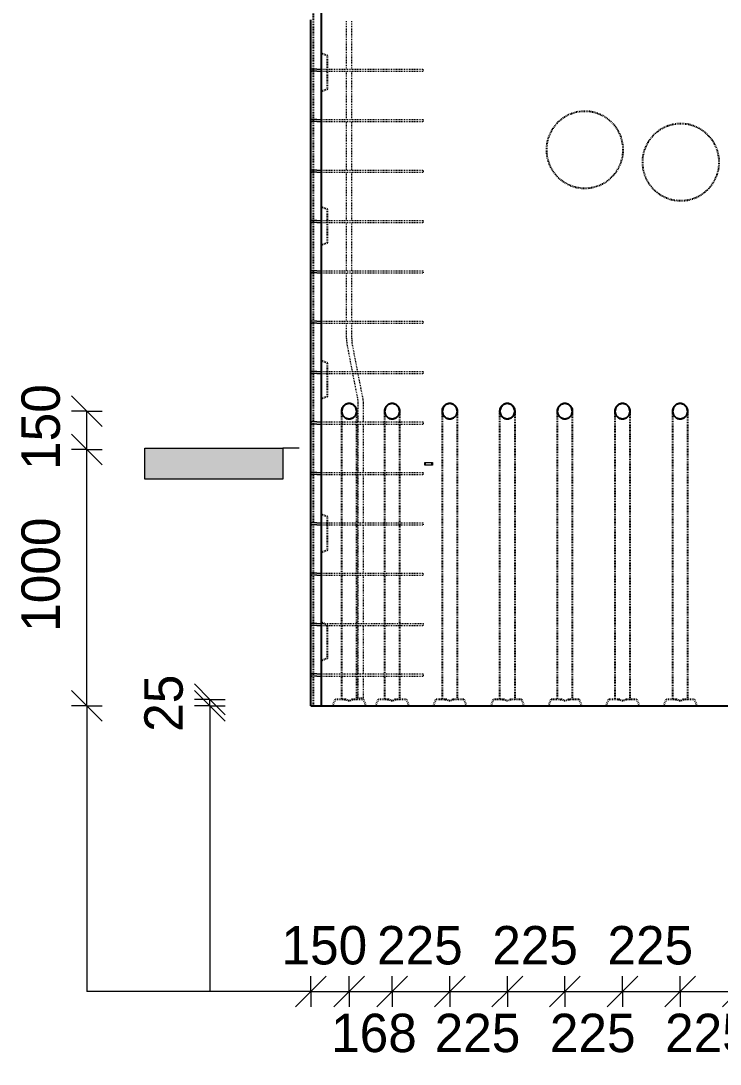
# Model space of a CAD drawing. Header units: millimetres. Extents: x -9471 to 9984, y -2794 to 13196.
# Drawn here: x -3871 to -1140, y -2794 to 1279 of the extents above; entities that cross this region are included whole.
import ezdxf

# ---------------------------------------------------------------- set-up
doc = ezdxf.new("R2010")
doc.units = ezdxf.units.MM
doc.linetypes.add('Dash', pattern=[6.36, 3.18, -3.18])
for name, color, linetype, lineweight in [('A-ANNO-DIMS', 211, 'Continuous', 9), ('A-ANNO-DIMS-60', 211, 'Continuous', 9), ('A-DETL-MBND', 5, 'Continuous', 18), ('A-GENM', 13, 'Continuous', 18), ('A-WALL', 113, 'Continuous', 25), ('A-WALL-HDLN', 110, 'Dash', 25), ('G-ANNO-SYMB', 111, 'Continuous', 9), ('S-RBAR', 171, 'Continuous', 18)]:
    doc.layers.add(name, color=color, linetype=linetype, lineweight=lineweight)
doc.styles.add('Nirmala UI Semilight', font='NirmalaS.ttf', dxfattribs={"height": 150})
doc.dimstyles.new('Arrow_Filled_-_2_5_NI_UI', dxfattribs={"dimscale": 304.8, "dimtxt": 157.104592, "dimasz": 0.393701, "dimexe": 0.19685, "dimexo": 0.0625, "dimgap": 0.19685, "dimtad": 1, "dimdec": 4, "dimzin": 0, "dimdsep": 46, "dimtxsty": 'Nirmala UI Semilight', "dimblk1": 'OBLIQUE', "dimblk2": 'OBLIQUE', "dimsah": 1, "dimcen": 0.09, "dimazin": 0, "dimtfac": 1, "dimtdec": 4, "dimtix": 1, "dimtmove": 2, "dimatfit": 3, "dimfxl": 0.19685, "dimfxlon": 1, "dimtvp": 1, "dimtolj": 1, "dimtzin": 0, "dimarcsym": 2})
doc.dimstyles.new('Arrow_Filled_-_2_5_NI_UI_1', dxfattribs={"dimscale": 304.8, "dimtxt": 157.104592, "dimasz": 0.393701, "dimexe": 0.19685, "dimexo": 0.0625, "dimgap": 0.19685, "dimtad": 1, "dimdec": 4, "dimzin": 0, "dimdsep": 46, "dimtxsty": 'Nirmala UI Semilight', "dimblk1": 'OBLIQUE', "dimblk2": 'OBLIQUE', "dimsah": 1, "dimcen": 0.09, "dimazin": 0, "dimtfac": 1, "dimtdec": 4, "dimtix": 1, "dimtmove": 0, "dimatfit": 3, "dimfxl": 0.19685, "dimfxlon": 1, "dimtvp": 1, "dimtolj": 1, "dimtzin": 0, "dimarcsym": 2})

# ---------------------------------------------------------------- blocks, each defined once
blk = doc.blocks.new('RR spread anchor face based - RR-SA-2_5-150-1876458-Elevation Front')
at = {"layer": 'A-GENM'}
for p, q in [((-1003.5, 6759.9), (-1001, 6759.9)), ((-1003.5, 6749.9), (-1003.5, 6759.9)), ((-1001, 6749.9), (-1003.5, 6749.9)), ((-1001, 6759.9), (-976, 6759.9)), ((-1001, 6749.9), (-1001, 6759.9)), ((-976, 6749.9), (-1001, 6749.9)), ((-976, 6759.9), (-973.5, 6759.9)), ((-976, 6749.9), (-976, 6759.9)), ((-973.5, 6749.9), (-976, 6749.9)), ((-973.5, 6759.9), (-973.5, 6749.9))]:
    blk.add_line(p, q, dxfattribs=at)
blk = doc.blocks.new('Detail View - M_Section Tail - Filled Horizontal-14034-Elevation Front')
at = {"layer": 'G-ANNO-SYMB'}
blk.add_hatch(color=256, dxfattribs=at).paths.add_polyline_path([(-2847.5, -509.7), (-2847.5, -389.7), (-3387.5, -389.7), (-3387.5, -509.7)])
for p, q in [((-3387.5, -509.7), (-3387.5, -389.7)), ((-3387.5, -389.7), (-2847.5, -389.7)), ((-2847.5, -389.7), (-2847.5, -509.7)), ((-2847.5, -509.7), (-3387.5, -509.7))]:
    blk.add_line(p, q, dxfattribs=at)
blk = doc.blocks.new('DIMBLOCK1-Elevation Front')
at = {"layer": 'A-ANNO-DIMS-60'}
for p, q in [((-2738.5, -2510.8), (-2678.5, -2450.8)), ((-2738.5, -2510.8), (-2738.5, -2450.8)), ((-2589, -2510.8), (-2529, -2450.8)), ((-2589, -2510.8), (-2589, -2450.8)), ((-2738.5, -2510.8), (-2798.5, -2570.8)), ((-2738.5, -2510.8), (-2589, -2510.8)), ((-2738.5, -2510.8), (-2738.5, -2570.8)), ((-2589, -2510.8), (-2649, -2570.8)), ((-2589, -2510.8), (-2589, -2570.8))]:
    blk.add_line(p, q, dxfattribs=at)
at = {"layer": 'A-ANNO-DIMS-60', "color": 0, "insert": (-2853.1, -2255.1), "char_height": 150, "width": 370.196, "attachment_point": 1, "line_spacing_factor": 1.142579, "style": 'Nirmala UI Semilight'}
blk.add_mtext('150', dxfattribs=at)
blk = doc.blocks.new('_Oblique')
at = {"color": 0, "linetype": 'ByBlock', "lineweight": -2}
blk.add_line((-0.5, -0.5), (0.5, 0.5), dxfattribs=at)
blk = doc.blocks.new('DIMBLOCK2-Elevation Front')
at = {"layer": 'A-ANNO-DIMS-60'}
for p, q in [((-2589, -2510.8), (-2529, -2450.8)), ((-2589, -2510.8), (-2589, -2450.8)), ((-2421, -2510.8), (-2361, -2450.8)), ((-2421, -2510.8), (-2421, -2450.8)), ((-2589, -2510.8), (-2649, -2570.8)), ((-2589, -2510.8), (-2421, -2510.8)), ((-2589, -2510.8), (-2589, -2570.8)), ((-2421, -2510.8), (-2481, -2570.8)), ((-2421, -2510.8), (-2421, -2570.8))]:
    blk.add_line(p, q, dxfattribs=at)
at = {"layer": 'A-ANNO-DIMS-60', "color": 0, "insert": (-2659.3, -2597.5), "char_height": 150, "width": 370.196, "attachment_point": 1, "line_spacing_factor": 1.142579, "style": 'Nirmala UI Semilight'}
blk.add_mtext('168', dxfattribs=at)
blk = doc.blocks.new('DIMBLOCK3-Elevation Front')
at = {"layer": 'A-ANNO-DIMS-60'}
for p, q in [((-2421, -2510.8), (-2361, -2450.8)), ((-2421, -2510.8), (-2421, -2450.8)), ((-2196, -2510.8), (-2136, -2450.8)), ((-2196, -2510.8), (-2196, -2450.8)), ((-2421, -2510.8), (-2481, -2570.8)), ((-2421, -2510.8), (-2196, -2510.8)), ((-2421, -2510.8), (-2421, -2570.8)), ((-2196, -2510.8), (-2256, -2570.8)), ((-2196, -2510.8), (-2196, -2570.8))]:
    blk.add_line(p, q, dxfattribs=at)
at = {"layer": 'A-ANNO-DIMS-60', "color": 0, "insert": (-2479.9, -2255.1), "char_height": 150, "width": 411.328, "attachment_point": 1, "line_spacing_factor": 1.142579, "style": 'Nirmala UI Semilight'}
blk.add_mtext('225', dxfattribs=at)
blk = doc.blocks.new('DIMBLOCK4-Elevation Front')
at = {"layer": 'A-ANNO-DIMS-60'}
for p, q in [((-2196, -2510.8), (-2136, -2450.8)), ((-2196, -2510.8), (-2196, -2450.8)), ((-1971, -2510.8), (-1911, -2450.8)), ((-1971, -2510.8), (-1971, -2450.8)), ((-2196, -2510.8), (-2256, -2570.8)), ((-2196, -2510.8), (-1971, -2510.8)), ((-2196, -2510.8), (-2196, -2570.8)), ((-1971, -2510.8), (-2031, -2570.8)), ((-1971, -2510.8), (-1971, -2570.8))]:
    blk.add_line(p, q, dxfattribs=at)
at = {"layer": 'A-ANNO-DIMS-60', "color": 0, "insert": (-2254.9, -2597.5), "char_height": 150, "width": 411.328, "attachment_point": 1, "line_spacing_factor": 1.142579, "style": 'Nirmala UI Semilight'}
blk.add_mtext('225', dxfattribs=at)
blk = doc.blocks.new('DIMBLOCK5-Elevation Front')
at = {"layer": 'A-ANNO-DIMS-60'}
for p, q in [((-1971, -2510.8), (-1911, -2450.8)), ((-1971, -2510.8), (-1971, -2450.8)), ((-1746, -2510.8), (-1686, -2450.8)), ((-1746, -2510.8), (-1746, -2450.8)), ((-1971, -2510.8), (-2031, -2570.8)), ((-1971, -2510.8), (-1746, -2510.8)), ((-1971, -2510.8), (-1971, -2570.8)), ((-1746, -2510.8), (-1806, -2570.8)), ((-1746, -2510.8), (-1746, -2570.8))]:
    blk.add_line(p, q, dxfattribs=at)
at = {"layer": 'A-ANNO-DIMS-60', "color": 0, "insert": (-2029.9, -2255.1), "char_height": 150, "width": 411.328, "attachment_point": 1, "line_spacing_factor": 1.142579, "style": 'Nirmala UI Semilight'}
blk.add_mtext('225', dxfattribs=at)
blk = doc.blocks.new('DIMBLOCK6-Elevation Front')
at = {"layer": 'A-ANNO-DIMS-60'}
for p, q in [((-1746, -2510.8), (-1686, -2450.8)), ((-1746, -2510.8), (-1746, -2450.8)), ((-1521, -2510.8), (-1461, -2450.8)), ((-1521, -2510.8), (-1521, -2450.8)), ((-1746, -2510.8), (-1806, -2570.8)), ((-1746, -2510.8), (-1521, -2510.8)), ((-1746, -2510.8), (-1746, -2570.8)), ((-1521, -2510.8), (-1581, -2570.8)), ((-1521, -2510.8), (-1521, -2570.8))]:
    blk.add_line(p, q, dxfattribs=at)
at = {"layer": 'A-ANNO-DIMS-60', "color": 0, "insert": (-1804.9, -2597.5), "char_height": 150, "width": 411.328, "attachment_point": 1, "line_spacing_factor": 1.142579, "style": 'Nirmala UI Semilight'}
blk.add_mtext('225', dxfattribs=at)
blk = doc.blocks.new('DIMBLOCK7-Elevation Front')
at = {"layer": 'A-ANNO-DIMS-60'}
for p, q in [((-1521, -2510.8), (-1461, -2450.8)), ((-1521, -2510.8), (-1521, -2450.8)), ((-1296, -2510.8), (-1236, -2450.8)), ((-1296, -2510.8), (-1296, -2450.8)), ((-1521, -2510.8), (-1581, -2570.8)), ((-1521, -2510.8), (-1296, -2510.8)), ((-1521, -2510.8), (-1521, -2570.8)), ((-1296, -2510.8), (-1356, -2570.8)), ((-1296, -2510.8), (-1296, -2570.8))]:
    blk.add_line(p, q, dxfattribs=at)
at = {"layer": 'A-ANNO-DIMS-60', "color": 0, "insert": (-1579.9, -2255.1), "char_height": 150, "width": 411.328, "attachment_point": 1, "line_spacing_factor": 1.142579, "style": 'Nirmala UI Semilight'}
blk.add_mtext('225', dxfattribs=at)
blk = doc.blocks.new('DIMBLOCK8-Elevation Front')
at = {"layer": 'A-ANNO-DIMS-60'}
for p, q in [((-1296, -2510.8), (-1236, -2450.8)), ((-1296, -2510.8), (-1296, -2450.8)), ((-1071, -2510.8), (-1011, -2450.8)), ((-1071, -2510.8), (-1071, -2450.8)), ((-1296, -2510.8), (-1356, -2570.8)), ((-1296, -2510.8), (-1071, -2510.8)), ((-1296, -2510.8), (-1296, -2570.8)), ((-1071, -2510.8), (-1131, -2570.8)), ((-1071, -2510.8), (-1071, -2570.8))]:
    blk.add_line(p, q, dxfattribs=at)
at = {"layer": 'A-ANNO-DIMS-60', "color": 0, "insert": (-1354.9, -2597.5), "char_height": 150, "width": 411.328, "attachment_point": 1, "line_spacing_factor": 1.142579, "style": 'Nirmala UI Semilight'}
blk.add_mtext('225', dxfattribs=at)
blk = doc.blocks.new('DIMBLOCK12-Elevation Front')
at = {"layer": 'A-ANNO-DIMS-60'}
for p, q in [((-3133.3, -1370), (-3193.3, -1310)), ((-3133.3, -1395), (-3193.3, -1335)), ((-3133.3, -1370), (-3193.3, -1370)), ((-3133.3, -1395), (-3133.3, -1370)), ((-3133.3, -1370), (-3073.3, -1430)), ((-3133.3, -1370), (-3073.3, -1370)), ((-3133.3, -1395), (-3193.3, -1395)), ((-3133.3, -1395), (-3073.3, -1455)), ((-3133.3, -1395), (-3073.3, -1395))]:
    blk.add_line(p, q, dxfattribs=at)
at = {"layer": 'A-ANNO-DIMS-60', "color": 0, "insert": (-3389, -1496.8), "char_height": 150, "width": 274.219, "attachment_point": 1, "rotation": 90, "line_spacing_factor": 1.142579, "style": 'Nirmala UI Semilight'}
blk.add_mtext('25', dxfattribs=at)
blk = doc.blocks.new('DIMBLOCK13-Elevation Front')
at = {"layer": 'A-ANNO-DIMS-60'}
for p, q in [((-3613.3, -395), (-3673.3, -335)), ((-3613.3, -395), (-3673.3, -395)), ((-3613.3, -1395), (-3613.3, -395)), ((-3613.3, -395), (-3553.3, -455)), ((-3613.3, -395), (-3553.3, -395)), ((-3613.3, -1395), (-3673.3, -1335)), ((-3613.3, -1395), (-3673.3, -1395)), ((-3613.3, -1395), (-3553.3, -1455)), ((-3613.3, -1395), (-3553.3, -1395))]:
    blk.add_line(p, q, dxfattribs=at)
at = {"layer": 'A-ANNO-DIMS-60', "color": 0, "insert": (-3869, -1106.4), "char_height": 150, "width": 507.305, "attachment_point": 1, "rotation": 90, "line_spacing_factor": 1.142579, "style": 'Nirmala UI Semilight'}
blk.add_mtext('1000', dxfattribs=at)
blk = doc.blocks.new('DIMBLOCK14-Elevation Front')
at = {"layer": 'A-ANNO-DIMS-60'}
for p, q in [((-3613.3, -245), (-3673.3, -185)), ((-3613.3, -245), (-3673.3, -245)), ((-3613.3, -395), (-3613.3, -245)), ((-3613.3, -245), (-3553.3, -305)), ((-3613.3, -245), (-3553.3, -245)), ((-3613.3, -395), (-3673.3, -335)), ((-3613.3, -395), (-3673.3, -395)), ((-3613.3, -395), (-3553.3, -455)), ((-3613.3, -395), (-3553.3, -395))]:
    blk.add_line(p, q, dxfattribs=at)
at = {"layer": 'A-ANNO-DIMS-60', "color": 0, "insert": (-3869, -474.2), "char_height": 150, "width": 370.196, "attachment_point": 1, "rotation": 90, "line_spacing_factor": 1.142579, "style": 'Nirmala UI Semilight'}
blk.add_mtext('150', dxfattribs=at)

msp = doc.modelspace()

# ---------------------------------------------------------------- linework, layer by layer
at = {"layer": 'A-DETL-MBND'}
for p, q in [((-3613.32307, -1395), (-3613.32307, -2510.79626)), ((-3133.32307, -1395), (-3133.32307, -2510.79626)), ((-2738.54611, -2510.79626), (-3613.32307, -2510.79626))]:
    msp.add_line(p, q, dxfattribs=at)
at = {"layer": 'A-WALL'}
for p, q in [((-2698.54611, 7060), (-2698.54611, -1395)), ((-2738.54611, 1086.71341), (-2738.54611, 1282.73104)), ((-2738.54611, 889.93563), (-2738.54611, 1085.95326)), ((-2738.54611, 693.15785), (-2738.54611, 889.17548)), ((-2738.54611, 496.38007), (-2738.54611, 692.39771)), ((-2738.54611, 299.60229), (-2738.54611, 495.61993)), ((-2738.54611, 102.82452), (-2738.54611, 298.84215)), ((-2738.54611, -93.95326), (-2738.54611, 102.06437)), ((-2738.54611, -290.73104), (-2738.54611, -94.71341)), ((-2738.54611, -487.50882), (-2738.54611, -291.49118)), ((-2738.54611, -684.28659), (-2738.54611, -488.26896)), ((-2738.54611, -881.06437), (-2738.54611, -685.04674)), ((-2738.54611, -1077.84215), (-2738.54611, -881.82452)), ((-2738.54611, -1274.61993), (-2738.54611, -1078.60229)), ((-2738.54611, -1395), (-2738.54611, -1275.38007)), ((-2738.54611, -1395), (-528.54611, -1395))]:
    msp.add_line(p, q, dxfattribs=at)
at = {"layer": 'A-WALL', "flags": 128}
for points in [[(-2589.04611, -215), (-2604.08061, -219.03919), (-2615.06664, -230.06909), (-2619.04611, -245)], [(-2559.04611, -245), (-2563.0853, -229.96549), (-2574.1152, -218.97947), (-2589.04611, -215)], [(-2421.04611, -215), (-2436.08061, -219.03919), (-2447.06664, -230.06909), (-2451.04611, -245)], [(-2391.04611, -245), (-2395.0853, -229.96549), (-2406.1152, -218.97947), (-2421.04611, -215)], [(-2196.04611, -215), (-2211.08061, -219.03919), (-2222.06664, -230.06909), (-2226.04611, -245)], [(-2166.04611, -245), (-2170.0853, -229.96549), (-2181.1152, -218.97947), (-2196.04611, -215)], [(-1971.04611, -215), (-1986.08061, -219.03919), (-1997.06664, -230.06909), (-2001.04611, -245)], [(-1941.04611, -245), (-1945.0853, -229.96549), (-1956.1152, -218.97947), (-1971.04611, -215)], [(-1746.04611, -215), (-1761.08061, -219.03919), (-1772.06664, -230.06909), (-1776.04611, -245)], [(-1716.04611, -245), (-1720.0853, -229.96549), (-1731.1152, -218.97947), (-1746.04611, -215)], [(-1521.04611, -215), (-1536.08061, -219.03919), (-1547.06664, -230.06909), (-1551.04611, -245)], [(-1491.04611, -245), (-1495.0853, -229.96549), (-1506.1152, -218.97947), (-1521.04611, -215)], [(-1296.04611, -215), (-1311.08061, -219.03919), (-1322.06664, -230.06909), (-1326.04611, -245)], [(-1266.04611, -245), (-1270.0853, -229.96549), (-1281.1152, -218.97947), (-1296.04611, -215)], [(-2619.04611, -245), (-2615.00692, -260.03451), (-2603.97701, -271.02053), (-2589.04611, -275)], [(-2589.04611, -275), (-2574.0116, -270.96081), (-2563.02558, -259.93091), (-2559.04611, -245)], [(-2559.04611, -250.72272), (-2559.04611, -245.13838), (-2559.04611, -245)], [(-2451.04611, -245), (-2447.00692, -260.03451), (-2435.97701, -271.02053), (-2421.04611, -275)], [(-2421.04611, -275), (-2406.0116, -270.96081), (-2395.02558, -259.93091), (-2391.04611, -245)], [(-2391.04611, -250.72272), (-2391.04611, -245.13838), (-2391.04611, -245)], [(-2226.04611, -245), (-2222.00692, -260.03451), (-2210.97701, -271.02053), (-2196.04611, -275)], [(-2196.04611, -275), (-2181.0116, -270.96081), (-2170.02558, -259.93091), (-2166.04611, -245)], [(-2166.04611, -250.72272), (-2166.04611, -245.13838), (-2166.04611, -245)], [(-2001.04611, -245), (-1997.00692, -260.03451), (-1985.97701, -271.02053), (-1971.04611, -275)], [(-1971.04611, -275), (-1956.0116, -270.96081), (-1945.02558, -259.93091), (-1941.04611, -245)], [(-1941.04611, -250.72272), (-1941.04611, -245.13838), (-1941.04611, -245)], [(-1776.04611, -245), (-1772.00692, -260.03451), (-1760.97701, -271.02053), (-1746.04611, -275)], [(-1746.04611, -275), (-1731.0116, -270.96081), (-1720.02558, -259.93091), (-1716.04611, -245)], [(-1716.04611, -250.72272), (-1716.04611, -245.13838), (-1716.04611, -245)], [(-1551.04611, -245), (-1547.00692, -260.03451), (-1535.97701, -271.02053), (-1521.04611, -275)], [(-1521.04611, -275), (-1506.0116, -270.96081), (-1495.02558, -259.93091), (-1491.04611, -245)], [(-1491.04611, -250.72272), (-1491.04611, -245.13838), (-1491.04611, -245)], [(-1326.04611, -245), (-1322.00692, -260.03451), (-1310.97701, -271.02053), (-1296.04611, -275)], [(-1296.04611, -275), (-1281.0116, -270.96081), (-1270.02558, -259.93091), (-1266.04611, -245)], [(-1266.04611, -250.72272), (-1266.04611, -245.13838), (-1266.04611, -245)]]:
    msp.add_lwpolyline(points, dxfattribs=at)
at = {"layer": 'A-WALL'}
for centre, start, end in [((-2589.04611, -245), 150.6727618, 179.61937532), ((-2589.04611, -245), 120.83030229, 149.6053058), ((-2589.04611, -245), 90.72252687, 119.42229601), ((-2589.04611, -245), 61.01869337, 89.26639009), ((-2589.04611, -245), 30.83105155, 59.6045335), ((-2589.04611, -245), 0.3777518, 29.77056829), ((-2421.04611, -245), 150.6727618, 179.61937532), ((-2421.04611, -245), 120.83030229, 149.6053058), ((-2421.04611, -245), 90.72252687, 119.42229601), ((-2421.04611, -245), 61.01869337, 89.26639009), ((-2421.04611, -245), 30.83105155, 59.6045335), ((-2421.04611, -245), 0.3777518, 29.77056829), ((-2196.04611, -245), 150.6727618, 179.61937532), ((-2196.04611, -245), 120.83030229, 149.6053058), ((-2196.04611, -245), 90.72252687, 119.42229601), ((-2196.04611, -245), 61.01869337, 89.26639009), ((-2196.04611, -245), 30.83105155, 59.6045335), ((-2196.04611, -245), 0.3777518, 29.77056829), ((-1971.04611, -245), 150.6727618, 179.61937532), ((-1971.04611, -245), 120.83030229, 149.6053058), ((-1971.04611, -245), 90.72252687, 119.42229601), ((-1971.04611, -245), 61.01869337, 89.26639009), ((-1971.04611, -245), 30.83105155, 59.6045335), ((-1971.04611, -245), 0.3777518, 29.77056829), ((-1746.04611, -245), 150.6727618, 179.61937532), ((-1746.04611, -245), 120.83030229, 149.6053058), ((-1746.04611, -245), 90.72252687, 119.42229601), ((-1746.04611, -245), 61.01869337, 89.26639009), ((-1746.04611, -245), 30.83105155, 59.6045335), ((-1746.04611, -245), 0.3777518, 29.77056829), ((-1521.04611, -245), 150.6727618, 179.61937532), ((-1521.04611, -245), 120.83030229, 149.6053058), ((-1521.04611, -245), 90.72252687, 119.42229601), ((-1521.04611, -245), 61.01869337, 89.26639009), ((-1521.04611, -245), 30.83105155, 59.6045335), ((-1521.04611, -245), 0.3777518, 29.77056829), ((-1296.04611, -245), 150.6727618, 179.61937532), ((-1296.04611, -245), 120.83030229, 149.6053058), ((-1296.04611, -245), 90.72252687, 119.42229601), ((-1296.04611, -245), 61.01869337, 89.26639009), ((-1296.04611, -245), 30.83105155, 59.6045335), ((-1296.04611, -245), 0.3777518, 29.77056829), ((-2589.04611, -245), 180.42457698, 209.72326815), ((-2589.04611, -245), 210.81300667, 239.62313313), ((-2589.04611, -245), 241.01713814, 269.26797703), ((-2589.04611, -245), 270.72093746, 299.42390155), ((-2589.04611, -245), 300.81202935, 329.6241405), ((-2589.04611, -245), 330.71898335, 359.57221129), ((-2421.04611, -245), 180.42457698, 209.72326815), ((-2421.04611, -245), 210.81300667, 239.62313313), ((-2421.04611, -245), 241.01713814, 269.26797703), ((-2421.04611, -245), 270.72093746, 299.42390155), ((-2421.04611, -245), 300.81202935, 329.6241405), ((-2421.04611, -245), 330.71898335, 359.57221129), ((-2196.04611, -245), 180.42457698, 209.72326815), ((-2196.04611, -245), 210.81300667, 239.62313313), ((-2196.04611, -245), 241.01713814, 269.26797703), ((-2196.04611, -245), 270.72093746, 299.42390155), ((-2196.04611, -245), 300.81202935, 329.6241405), ((-2196.04611, -245), 330.71898335, 359.57221129), ((-1971.04611, -245), 180.42457698, 209.72326815), ((-1971.04611, -245), 210.81300667, 239.62313313), ((-1971.04611, -245), 241.01713814, 269.26797703), ((-1971.04611, -245), 270.72093746, 299.42390155), ((-1971.04611, -245), 300.81202935, 329.6241405), ((-1971.04611, -245), 330.71898335, 359.57221129), ((-1746.04611, -245), 180.42457698, 209.72326815), ((-1746.04611, -245), 210.81300667, 239.62313313), ((-1746.04611, -245), 241.01713814, 269.26797703), ((-1746.04611, -245), 270.72093746, 299.42390155), ((-1746.04611, -245), 300.81202935, 329.6241405), ((-1746.04611, -245), 330.71898335, 359.57221129), ((-1521.04611, -245), 180.42457698, 209.72326815), ((-1521.04611, -245), 210.81300667, 239.62313313), ((-1521.04611, -245), 241.01713814, 269.26797703), ((-1521.04611, -245), 270.72093746, 299.42390155), ((-1521.04611, -245), 300.81202935, 329.6241405), ((-1521.04611, -245), 330.71898335, 359.57221129), ((-1296.04611, -245), 180.42457698, 209.72326815), ((-1296.04611, -245), 210.81300667, 239.62313313), ((-1296.04611, -245), 241.01713814, 269.26797703), ((-1296.04611, -245), 270.72093746, 299.42390155), ((-1296.04611, -245), 300.81202935, 329.6241405), ((-1296.04611, -245), 330.71898335, 359.57221129)]:
    msp.add_arc(centre, 30, start, end, dxfattribs=at)
at = {"layer": 'A-WALL-HDLN'}
for p, q in [((-2728.54352, -1395), (-2728.54352, 3400)), ((-2673.54611, 1142.5), (-2698.54611, 1152.5)), ((-2673.54611, 1012.5), (-2673.54611, 1142.5)), ((-2673.54611, 1012.5), (-2698.54611, 1002.5)), ((-2673.54611, 542.5), (-2698.54611, 552.5)), ((-2673.54611, 412.5), (-2673.54611, 542.5)), ((-2673.54611, 412.5), (-2698.54611, 402.5)), ((-2673.54611, -57.5), (-2698.54611, -47.5)), ((-2673.54611, -187.5), (-2673.54611, -57.5)), ((-2673.54611, -187.5), (-2698.54611, -197.5)), ((-2619.04611, -335), (-2619.04611, -1370)), ((-2559.04611, -1370), (-2559.04611, -335)), ((-2451.04611, -335), (-2451.04611, -1370)), ((-2391.04611, -1370), (-2391.04611, -335)), ((-2226.04611, -335), (-2226.04611, -1370)), ((-2166.04611, -1370), (-2166.04611, -335)), ((-2001.04611, -335), (-2001.04611, -1370)), ((-1941.04611, -1370), (-1941.04611, -335)), ((-1776.04611, -335), (-1776.04611, -1370)), ((-1716.04611, -1370), (-1716.04611, -335)), ((-1551.04611, -335), (-1551.04611, -1370)), ((-1491.04611, -1370), (-1491.04611, -335)), ((-1326.04611, -335), (-1326.04611, -1370)), ((-1266.04611, -1370), (-1266.04611, -335)), ((-2673.54611, -657.5), (-2698.54611, -647.5)), ((-2673.54611, -787.5), (-2673.54611, -657.5)), ((-2673.54611, -787.5), (-2698.54611, -797.5)), ((-2673.54611, -1080), (-2698.54611, -1070)), ((-2673.54611, -1210), (-2673.54611, -1080)), ((-2673.54611, -1210), (-2698.54611, -1220)), ((-2644.04611, -1370), (-2654.04611, -1395)), ((-2601.03569, -1370), (-2644.04611, -1370)), ((-2607.64839, -1370), (-2601.03569, -1370)), ((-2577.05653, -1370), (-2570.44382, -1370)), ((-2534.04611, -1370), (-2577.05653, -1370)), ((-2534.04611, -1370), (-2524.04611, -1395)), ((-2476.04611, -1370), (-2486.04611, -1395)), ((-2433.03569, -1370), (-2476.04611, -1370)), ((-2439.64839, -1370), (-2433.03569, -1370)), ((-2409.05653, -1370), (-2402.44382, -1370)), ((-2366.04611, -1370), (-2409.05653, -1370)), ((-2366.04611, -1370), (-2356.04611, -1395)), ((-2251.04611, -1370), (-2261.04611, -1395)), ((-2208.03569, -1370), (-2251.04611, -1370)), ((-2214.64839, -1370), (-2208.03569, -1370)), ((-2184.05653, -1370), (-2177.44382, -1370)), ((-2141.04611, -1370), (-2184.05653, -1370)), ((-2141.04611, -1370), (-2131.04611, -1395)), ((-2026.04611, -1370), (-2036.04611, -1395)), ((-1983.03569, -1370), (-2026.04611, -1370)), ((-1989.64839, -1370), (-1983.03569, -1370)), ((-1959.05653, -1370), (-1952.44382, -1370)), ((-1916.04611, -1370), (-1959.05653, -1370)), ((-1916.04611, -1370), (-1906.04611, -1395)), ((-1801.04611, -1370), (-1811.04611, -1395)), ((-1758.03569, -1370), (-1801.04611, -1370)), ((-1764.64839, -1370), (-1758.03569, -1370)), ((-1734.05653, -1370), (-1727.44382, -1370)), ((-1691.04611, -1370), (-1734.05653, -1370)), ((-1691.04611, -1370), (-1681.04611, -1395)), ((-1576.04611, -1370), (-1586.04611, -1395)), ((-1533.03569, -1370), (-1576.04611, -1370)), ((-1539.64839, -1370), (-1533.03569, -1370)), ((-1509.05653, -1370), (-1502.44382, -1370)), ((-1466.04611, -1370), (-1509.05653, -1370)), ((-1466.04611, -1370), (-1456.04611, -1395)), ((-1351.04611, -1370), (-1361.04611, -1395)), ((-1308.03569, -1370), (-1351.04611, -1370)), ((-1314.64839, -1370), (-1308.03569, -1370)), ((-1284.05653, -1370), (-1277.44382, -1370)), ((-1241.04611, -1370), (-1284.05653, -1370)), ((-1241.04611, -1370), (-1231.04611, -1395))]:
    msp.add_line(p, q, dxfattribs=at)
at = {"layer": 'A-WALL-HDLN', "flags": 128}
for points in [[(-2619.04611, -245.38007), (-2619.04611, -249.10169), (-2619.04611, -261.03291), (-2619.04611, -279.70613), (-2619.04611, -303.41931), (-2619.04611, -330.01104), (-2619.04611, -335)], [(-2559.04611, -335), (-2559.04611, -308.13961), (-2559.04611, -283.7275), (-2559.04611, -263.98882), (-2559.04611, -250.72272)], [(-2451.04611, -245.38007), (-2451.04611, -249.10169), (-2451.04611, -261.03291), (-2451.04611, -279.70613), (-2451.04611, -303.41931), (-2451.04611, -330.01104), (-2451.04611, -335)], [(-2391.04611, -335), (-2391.04611, -308.13961), (-2391.04611, -283.7275), (-2391.04611, -263.98882), (-2391.04611, -250.72272)], [(-2226.04611, -245.38007), (-2226.04611, -249.10169), (-2226.04611, -261.03291), (-2226.04611, -279.70613), (-2226.04611, -303.41931), (-2226.04611, -330.01104), (-2226.04611, -335)], [(-2166.04611, -335), (-2166.04611, -308.13961), (-2166.04611, -283.7275), (-2166.04611, -263.98882), (-2166.04611, -250.72272)], [(-2001.04611, -245.38007), (-2001.04611, -249.10169), (-2001.04611, -261.03291), (-2001.04611, -279.70613), (-2001.04611, -303.41931), (-2001.04611, -330.01104), (-2001.04611, -335)], [(-1941.04611, -335), (-1941.04611, -308.13961), (-1941.04611, -283.7275), (-1941.04611, -263.98882), (-1941.04611, -250.72272)], [(-1776.04611, -245.38007), (-1776.04611, -249.10169), (-1776.04611, -261.03291), (-1776.04611, -279.70613), (-1776.04611, -303.41931), (-1776.04611, -330.01104), (-1776.04611, -335)], [(-1716.04611, -335), (-1716.04611, -308.13961), (-1716.04611, -283.7275), (-1716.04611, -263.98882), (-1716.04611, -250.72272)], [(-1551.04611, -245.38007), (-1551.04611, -249.10169), (-1551.04611, -261.03291), (-1551.04611, -279.70613), (-1551.04611, -303.41931), (-1551.04611, -330.01104), (-1551.04611, -335)], [(-1491.04611, -335), (-1491.04611, -308.13961), (-1491.04611, -283.7275), (-1491.04611, -263.98882), (-1491.04611, -250.72272)], [(-1326.04611, -245.38007), (-1326.04611, -249.10169), (-1326.04611, -261.03291), (-1326.04611, -279.70613), (-1326.04611, -303.41931), (-1326.04611, -330.01104), (-1326.04611, -335)], [(-1266.04611, -335), (-1266.04611, -308.13961), (-1266.04611, -283.7275), (-1266.04611, -263.98882), (-1266.04611, -250.72272)], [(-2589.04611, -1376.25), (-2592.12421, -1375.85417), (-2595.16983, -1374.67088), (-2598.15081, -1372.71259), (-2601.03569, -1370)], [(-2577.05653, -1370), (-2579.9414, -1372.71259), (-2582.92238, -1374.67088), (-2585.968, -1375.85417), (-2589.04611, -1376.25)], [(-2421.04611, -1376.25), (-2424.12421, -1375.85417), (-2427.16983, -1374.67088), (-2430.15081, -1372.71259), (-2433.03569, -1370)], [(-2409.05653, -1370), (-2411.9414, -1372.71259), (-2414.92238, -1374.67088), (-2417.968, -1375.85417), (-2421.04611, -1376.25)], [(-2196.04611, -1376.25), (-2199.12421, -1375.85417), (-2202.16983, -1374.67088), (-2205.15081, -1372.71259), (-2208.03569, -1370)], [(-2184.05653, -1370), (-2186.9414, -1372.71259), (-2189.92238, -1374.67088), (-2192.968, -1375.85417), (-2196.04611, -1376.25)], [(-1971.04611, -1376.25), (-1974.12421, -1375.85417), (-1977.16983, -1374.67088), (-1980.15081, -1372.71259), (-1983.03569, -1370)], [(-1959.05653, -1370), (-1961.9414, -1372.71259), (-1964.92238, -1374.67088), (-1967.968, -1375.85417), (-1971.04611, -1376.25)], [(-1746.04611, -1376.25), (-1749.12421, -1375.85417), (-1752.16983, -1374.67088), (-1755.15081, -1372.71259), (-1758.03569, -1370)], [(-1734.05653, -1370), (-1736.9414, -1372.71259), (-1739.92238, -1374.67088), (-1742.968, -1375.85417), (-1746.04611, -1376.25)], [(-1521.04611, -1376.25), (-1524.12421, -1375.85417), (-1527.16983, -1374.67088), (-1530.15081, -1372.71259), (-1533.03569, -1370)], [(-1509.05653, -1370), (-1511.9414, -1372.71259), (-1514.92238, -1374.67088), (-1517.968, -1375.85417), (-1521.04611, -1376.25)], [(-1296.04611, -1376.25), (-1299.12421, -1375.85417), (-1302.16983, -1374.67088), (-1305.15081, -1372.71259), (-1308.03569, -1370)], [(-1284.05653, -1370), (-1286.9414, -1372.71259), (-1289.92238, -1374.67088), (-1292.968, -1375.85417), (-1296.04611, -1376.25)]]:
    msp.add_lwpolyline(points, dxfattribs=at)
at = {"layer": 'A-WALL-HDLN'}
for centre, start, end in [((-1668.48442, 775.82149), 90, 270), ((-1668.48442, 775.82149), 270, 90), ((-1293.48442, 727.29869), 90, 270), ((-1293.48442, 727.29869), 270, 90)]:
    msp.add_arc(centre, 150, start, end, dxfattribs=at)
at = {"layer": 'G-ANNO-SYMB'}
msp.add_line((-2784.04766, -389.74648), (-2847.47491, -389.74648), dxfattribs=at)
at = {"layer": 'S-RBAR', "linetype": 'Dash'}
for p, q in [((-2599.04611, 1090.33333), (-2599.04611, 1279.11111)), ((-2579.04611, 1090.33333), (-2579.04611, 1279.11111)), ((-2698.4965, 1090.33333), (-2298.54611, 1090.33333)), ((-2698.4965, 1082.33333), (-2298.54611, 1082.33333)), ((-2599.04611, 893.55556), (-2599.04611, 1082.33333)), ((-2579.04611, 893.55556), (-2579.04611, 1082.33333)), ((-2298.54611, 1082.33333), (-2298.54611, 1090.33333)), ((-2698.4965, 893.55556), (-2298.54611, 893.55556)), ((-2698.4965, 885.55556), (-2298.54611, 885.55556)), ((-2599.04611, 696.77778), (-2599.04611, 885.55556)), ((-2579.04611, 696.77778), (-2579.04611, 885.55556)), ((-2298.54611, 885.55556), (-2298.54611, 893.55556)), ((-2698.4965, 696.77778), (-2298.54611, 696.77778)), ((-2298.54611, 688.77778), (-2298.54611, 696.77778)), ((-2698.4965, 688.77778), (-2298.54611, 688.77778)), ((-2599.04611, 500), (-2599.04611, 688.77778)), ((-2579.04611, 500), (-2579.04611, 688.77778)), ((-2698.4965, 500), (-2298.54611, 500)), ((-2698.4965, 492), (-2298.54611, 492)), ((-2599.04611, 303.22222), (-2599.04611, 492)), ((-2579.04611, 303.22222), (-2579.04611, 492)), ((-2298.54611, 492), (-2298.54611, 500)), ((-2698.4965, 303.22222), (-2298.54611, 303.22222)), ((-2698.4965, 295.22222), (-2298.54611, 295.22222)), ((-2599.04611, 106.44444), (-2599.04611, 295.22222)), ((-2579.04611, 106.44444), (-2579.04611, 295.22222)), ((-2298.54611, 295.22222), (-2298.54611, 303.22222)), ((-2698.4965, 106.44444), (-2298.54611, 106.44444)), ((-2698.4965, 98.44444), (-2298.54611, 98.44444)), ((-2599.04611, 38.38217), (-2599.04611, 98.44444)), ((-2579.04611, 38.38217), (-2579.04611, 98.44444)), ((-2298.54611, 98.44444), (-2298.54611, 106.44444)), ((-2575.71085, -90.33333), (-2597.39255, 21.20936)), ((-2555.33652, -90.33333), (-2577.76001, 25.02554)), ((-2698.4965, -90.33333), (-2298.54611, -90.33333)), ((-2698.4965, -98.33333), (-2298.54611, -98.33333)), ((-2554.41417, -199.89526), (-2574.15581, -98.33333)), ((-2534.78162, -196.07908), (-2553.78147, -98.33333)), ((-2298.54611, -98.33333), (-2298.54611, -90.33333)), ((-2553.12807, -287.11111), (-2553.12807, -213.25189)), ((-2533.12807, -287.11111), (-2533.12807, -213.25189)), ((-2698.4965, -287.11111), (-2298.54611, -287.11111)), ((-2698.4965, -295.11111), (-2298.54611, -295.11111)), ((-2553.12807, -483.88889), (-2553.12807, -295.11111)), ((-2533.12807, -483.88889), (-2533.12807, -295.11111)), ((-2298.54611, -295.11111), (-2298.54611, -287.11111)), ((-2698.4965, -483.88889), (-2298.54611, -483.88889)), ((-2298.54611, -491.88889), (-2298.54611, -483.88889)), ((-2698.4965, -491.88889), (-2298.54611, -491.88889)), ((-2553.12807, -680.66667), (-2553.12807, -491.88889)), ((-2533.12807, -680.66667), (-2533.12807, -491.88889)), ((-2698.4965, -680.66667), (-2298.54611, -680.66667)), ((-2698.4965, -688.66667), (-2298.54611, -688.66667)), ((-2553.12807, -877.44444), (-2553.12807, -688.66667)), ((-2533.12807, -877.44444), (-2533.12807, -688.66667)), ((-2298.54611, -688.66667), (-2298.54611, -680.66667)), ((-2698.4965, -877.44444), (-2298.54611, -877.44444)), ((-2698.4965, -885.44444), (-2298.54611, -885.44444)), ((-2553.12807, -1074.22222), (-2553.12807, -885.55024)), ((-2533.12807, -1074.22222), (-2533.12807, -885.55024)), ((-2298.54611, -885.44444), (-2298.54611, -877.44444)), ((-2698.4965, -1074.22222), (-2688.11577, -1074.22222)), ((-2698.4965, -1082.22222), (-2298.54611, -1082.22222)), ((-2687.86533, -1074.22222), (-2298.54611, -1074.22222)), ((-2553.12807, -1271), (-2553.12807, -1082.22222)), ((-2533.12807, -1271), (-2533.12807, -1082.22222)), ((-2298.54611, -1082.22222), (-2298.54611, -1074.22222)), ((-2698.4965, -1271), (-2298.54611, -1271)), ((-2698.4965, -1279), (-2298.54611, -1279)), ((-2553.12807, -1365), (-2553.12807, -1279)), ((-2533.12807, -1365), (-2533.12807, -1279)), ((-2298.54611, -1279), (-2298.54611, -1271)), ((-2533.12807, -1365), (-2553.12807, -1365))]:
    msp.add_line(p, q, dxfattribs=at)
at = {"layer": 'S-RBAR'}
for p, q in [((-2714.54611, 1090.33333), (-2734.54611, 1090.33333)), ((-2714.54611, 1082.33333), (-2734.54611, 1082.33333)), ((-2714.54611, 1090.33333), (-2698.54611, 1090.33333)), ((-2714.54611, 1082.33333), (-2698.54611, 1082.33333)), ((-2714.54611, 893.55556), (-2734.54611, 893.55556)), ((-2714.54611, 885.55556), (-2734.54611, 885.55556)), ((-2714.54611, 893.55556), (-2698.54611, 893.55556)), ((-2714.54611, 885.55556), (-2698.54611, 885.55556)), ((-2714.54611, 696.77778), (-2734.54611, 696.77778)), ((-2714.54611, 696.77778), (-2698.54611, 696.77778)), ((-2714.54611, 688.77778), (-2734.54611, 688.77778)), ((-2714.54611, 688.77778), (-2698.54611, 688.77778)), ((-2714.54611, 500), (-2734.54611, 500)), ((-2714.54611, 492), (-2734.54611, 492)), ((-2714.54611, 500), (-2698.54611, 500)), ((-2714.54611, 492), (-2698.54611, 492)), ((-2714.54611, 303.22222), (-2734.54611, 303.22222)), ((-2714.54611, 295.22222), (-2734.54611, 295.22222)), ((-2714.54611, 303.22222), (-2698.54611, 303.22222)), ((-2714.54611, 295.22222), (-2698.54611, 295.22222)), ((-2714.54611, 106.44444), (-2734.54611, 106.44444)), ((-2714.54611, 98.44444), (-2734.54611, 98.44444)), ((-2714.54611, 106.44444), (-2698.54611, 106.44444)), ((-2714.54611, 98.44444), (-2698.54611, 98.44444)), ((-2714.54611, -90.33333), (-2734.54611, -90.33333)), ((-2714.54611, -98.33333), (-2734.54611, -98.33333)), ((-2714.54611, -90.33333), (-2698.54611, -90.33333)), ((-2714.54611, -98.33333), (-2698.54611, -98.33333)), ((-2714.54611, -287.11111), (-2734.54611, -287.11111)), ((-2714.54611, -295.11111), (-2734.54611, -295.11111)), ((-2714.54611, -287.11111), (-2698.54611, -287.11111)), ((-2714.54611, -295.11111), (-2698.54611, -295.11111)), ((-2714.54611, -483.88889), (-2734.54611, -483.88889)), ((-2714.54611, -483.88889), (-2698.54611, -483.88889)), ((-2714.54611, -491.88889), (-2734.54611, -491.88889)), ((-2714.54611, -491.88889), (-2698.54611, -491.88889)), ((-2714.54611, -680.66667), (-2734.54611, -680.66667)), ((-2714.54611, -688.66667), (-2734.54611, -688.66667)), ((-2714.54611, -680.66667), (-2698.54611, -680.66667)), ((-2714.54611, -688.66667), (-2698.54611, -688.66667)), ((-2714.54611, -877.44444), (-2734.54611, -877.44444)), ((-2714.54611, -885.44444), (-2734.54611, -885.44444)), ((-2714.54611, -877.44444), (-2698.54611, -877.44444)), ((-2714.54611, -885.44444), (-2698.54611, -885.44444)), ((-2714.54611, -1074.22222), (-2734.54611, -1074.22222)), ((-2714.54611, -1082.22222), (-2734.54611, -1082.22222)), ((-2714.54611, -1074.22222), (-2698.54611, -1074.22222)), ((-2714.54611, -1082.22222), (-2698.54611, -1082.22222)), ((-2714.54611, -1271), (-2734.54611, -1271)), ((-2714.54611, -1279), (-2734.54611, -1279)), ((-2714.54611, -1271), (-2698.54611, -1271)), ((-2714.54611, -1279), (-2698.54611, -1279))]:
    msp.add_line(p, q, dxfattribs=at)
for centre in [(-2734.54611, 1086.33333), (-2734.54611, 889.55556), (-2734.54611, 692.77778), (-2734.54611, 496), (-2734.54611, 299.22222), (-2734.54611, 102.44444), (-2734.54611, -94.33333), (-2734.54611, -291.11111), (-2734.54611, -487.88889), (-2734.54611, -684.66667), (-2734.54611, -881.44444), (-2734.54611, -1078.22222), (-2734.54611, -1275)]:
    msp.add_arc(centre, 4, 90, 270, dxfattribs=at)
at = {"layer": 'S-RBAR', "linetype": 'Dash'}
for centre, radius, start, end in [((-2509.04611, 38.38217), 90, 180, 191), ((-2509.04611, 38.38217), 70, 180, 191), ((-2623.12807, -213.25189), 70, 360, 11), ((-2623.12807, -213.25189), 90, 0, 11)]:
    msp.add_arc(centre, radius, start, end, dxfattribs=at)

# ---------------------------------------------------------------- block references
at = {"layer": 'A-GENM'}
msp.add_blockref('RR spread anchor face based - RR-SA-2_5-150-1876458-Elevation Front', (-1290, -7205), dxfattribs=at)
at = {"layer": 'G-ANNO-SYMB'}
msp.add_blockref('Detail View - M_Section Tail - Filled Horizontal-14034-Elevation Front', (0, 0), dxfattribs=at)

# ---------------------------------------------------------------- dimensions: what is measured, and where the dimension line sits
at = {"layer": 'A-ANNO-DIMS'}
for base, p1, p2, override, picture, middle in [((-3613.32307, -245), (-3553.32307, -395), (-3553.32307, -245), {"dimpost": '<>', "dimfxl": 150}, 'DIMBLOCK14-Elevation Front', (-3751.25194, -320)), ((-3613.32307, -395), (-3553.32307, -1395), (-3553.32307, -395), {"dimpost": '<>', "dimfxl": 1000}, 'DIMBLOCK13-Elevation Front', (-3751.25194, -895)), ((-3133.32307, -1370), (-3073.32307, -1395), (-3073.32307, -1370), {"dimpost": '<>', "dimfxl": 25}, 'DIMBLOCK12-Elevation Front', (-3270.83353, -1382.5))]:
    dim = msp.add_linear_dim(base=base, p1=p1, p2=p2, angle=90, dimstyle='Arrow_Filled_-_2_5_NI_UI_1', override=override, dxfattribs=at)
    dim.commit()
    dim.dimension.update_dxf_attribs({"geometry": picture, "text_midpoint": middle})
for base, p1, p2, override, picture, middle in [((-2589.04611, -2510.79626), (-2738.54611, -2450.79626), (-2589.04611, -2450.79626), {"dimpost": '<>', "dimfxl": 149.5}, 'DIMBLOCK1-Elevation Front', (-2668.01131, -2355.0931)), ((-2421.04611, -2510.79626), (-2589.04611, -2450.79626), (-2421.04611, -2450.79626), {"dimpost": '<>', "dimfxl": 168}, 'DIMBLOCK2-Elevation Front', (-2474.19648, -2697.47894)), ((-1971.04611, -2510.79626), (-2196.04611, -2450.79626), (-1971.04611, -2450.79626), {"dimpost": '<>', "dimfxl": 225}, 'DIMBLOCK4-Elevation Front', (-2049.26874, -2697.47894)), ((-1521.04611, -2510.79626), (-1746.04611, -2450.79626), (-1521.04611, -2450.79626), {"dimpost": '<>', "dimfxl": 225}, 'DIMBLOCK6-Elevation Front', (-1599.26874, -2697.47894)), ((-1071.04611, -2510.79626), (-1296.04611, -2450.79626), (-1071.04611, -2450.79626), {"dimpost": '<>', "dimfxl": 225}, 'DIMBLOCK8-Elevation Front', (-1149.26874, -2697.47894))]:
    dim = msp.add_linear_dim(base=base, p1=p1, p2=p2, dimstyle='Arrow_Filled_-_2_5_NI_UI', override=override, dxfattribs=at)
    dim.commit()
    dim.dimension.update_dxf_attribs({"geometry": picture, "text_midpoint": middle, "dimtype": 160})
for base, p1, p2, picture, middle in [((-2196.04611, -2510.79626), (-2421.04611, -2450.79626), (-2196.04611, -2450.79626), 'DIMBLOCK3-Elevation Front', (-2308.54611, -2373.28579)), ((-1746.04611, -2510.79626), (-1971.04611, -2450.79626), (-1746.04611, -2450.79626), 'DIMBLOCK5-Elevation Front', (-1858.54611, -2373.28579)), ((-1296.04611, -2510.79626), (-1521.04611, -2450.79626), (-1296.04611, -2450.79626), 'DIMBLOCK7-Elevation Front', (-1408.54611, -2373.28579))]:
    dim = msp.add_linear_dim(base=base, p1=p1, p2=p2, dimstyle='Arrow_Filled_-_2_5_NI_UI_1', override={"dimpost": '<>', "dimfxl": 225}, dxfattribs=at)
    dim.commit()
    dim.dimension.update_dxf_attribs({"geometry": picture, "text_midpoint": middle})

doc.saveas('drawing.dxf')
